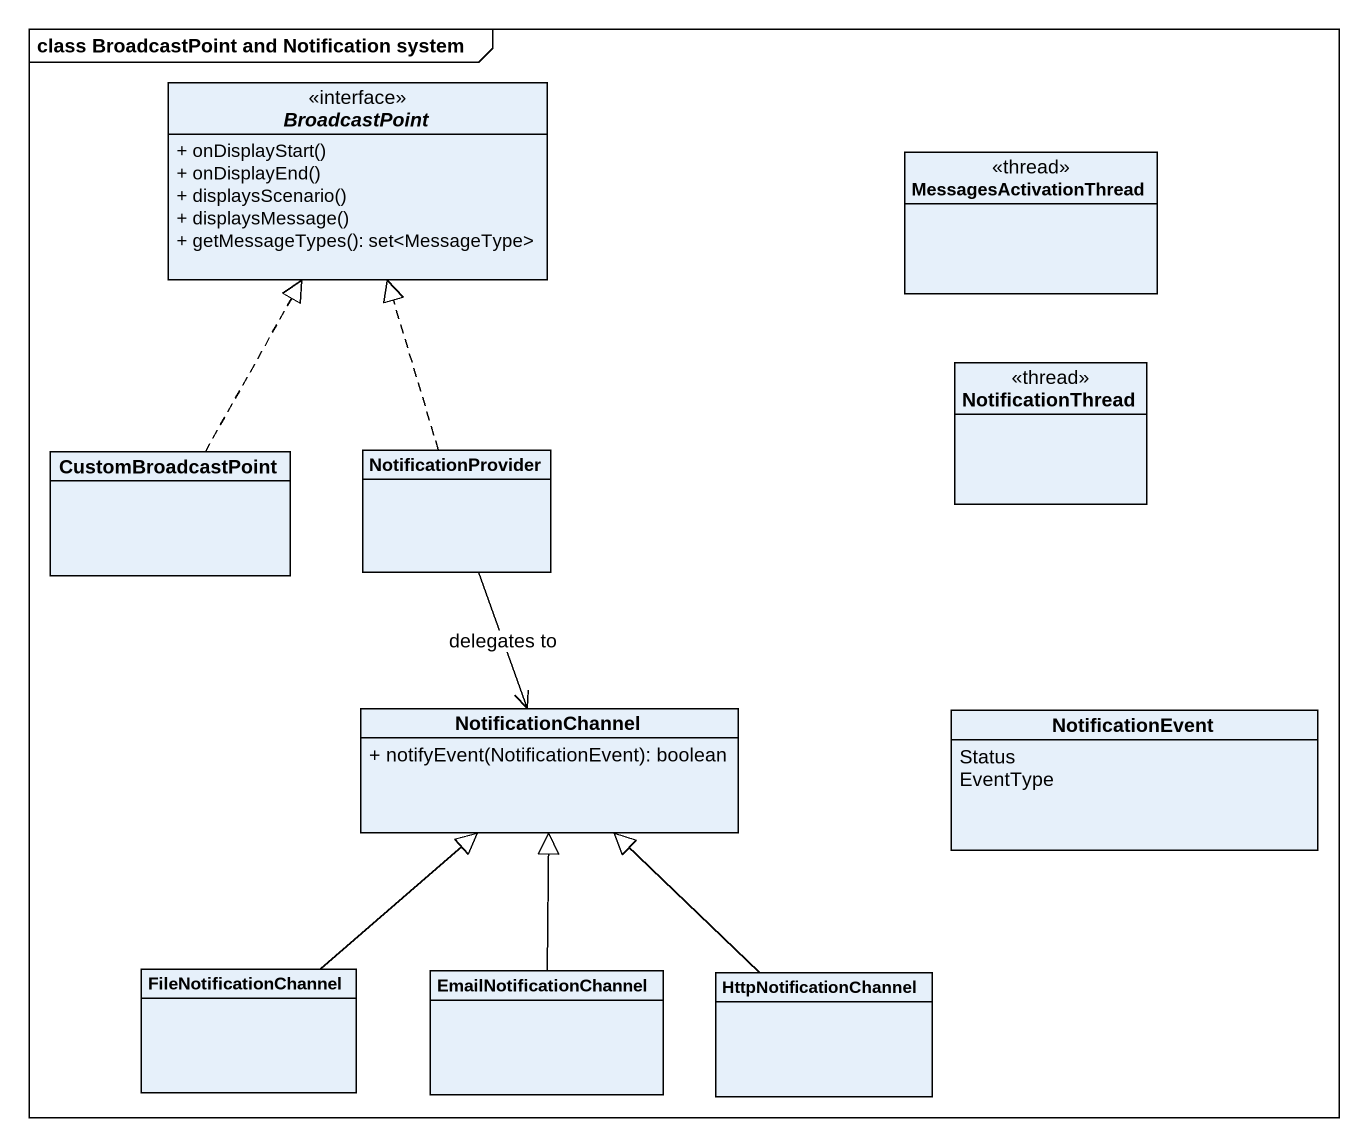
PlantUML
@startuml
mainframe class BroadcastPoint and Notification system
hide circle
hide empty members
skinparam classAttributeIconSize 0
interface BroadcastPoint {
  + onDisplayStart()
  + onDisplayEnd()
  + displaysScenario()
  + displaysMessage()
  + getMessageTypes(): set<MessageType>
}
class MessagesActivationThread <<thread>>
class NotificationThread <<thread>>
class CustomBroadcastPoint
class NotificationProvider
class NotificationChannel {
  + notifyEvent(NotificationEvent): boolean
}
class NotificationEvent {
  Status
  EventType
}
class FileNotificationChannel
class EmailNotificationChannel
class HttpNotificationChannel
CustomBroadcastPoint .up.|> BroadcastPoint
NotificationProvider .up.|> BroadcastPoint
NotificationProvider --> NotificationChannel : delegates to
FileNotificationChannel -up-|> NotificationChannel
EmailNotificationChannel -up-|> NotificationChannel
HttpNotificationChannel -up-|> NotificationChannel
@enduml
